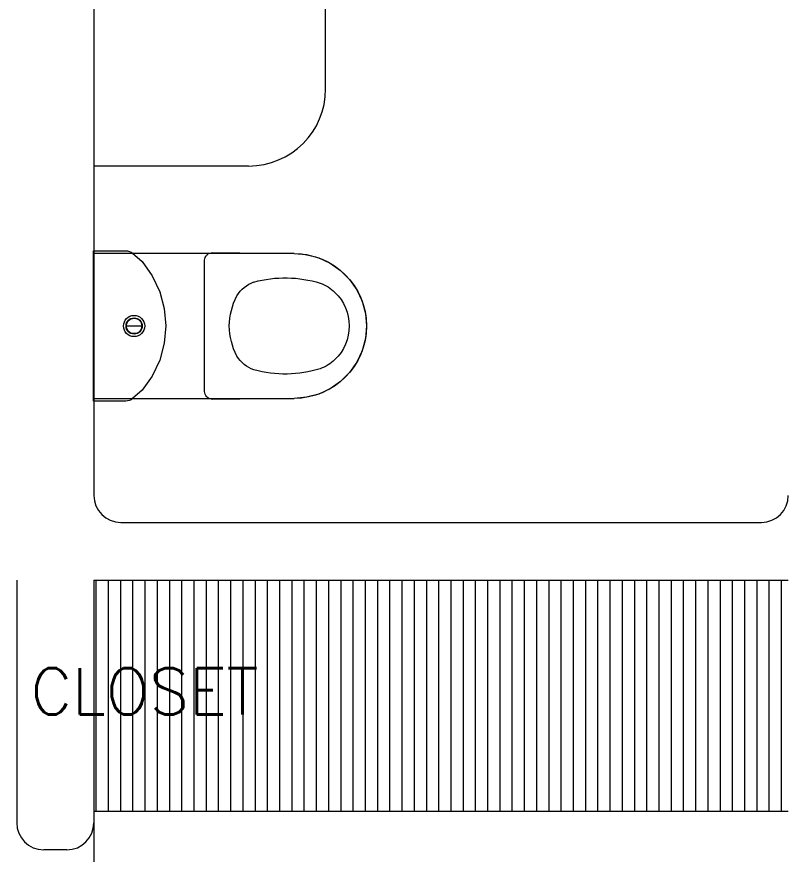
# Model space of a CAD drawing. Header units: metres. Extents: x -25 to 234, y -25 to 53.
# Drawn here: x 100.081 to 102.083, y 43.759 to 45.933 of the extents above; entities that cross this region are included whole.
import ezdxf

# ---------------------------------------------------------------- set-up
doc = ezdxf.new("R2010")
doc.units = ezdxf.units.M
doc.header["$LTSCALE"] = 0.1
doc.header["$MEASUREMENT"] = 0
for name, color, linetype, lineweight in [('A-WALL', 7, 'Continuous', 5), ('baños', 251, 'Continuous', 0), ('closets', 253, 'Continuous', 0), ('piso', 253, 'Continuous', 0)]:
    doc.layers.add(name, color=color, linetype=linetype, lineweight=lineweight)
doc.layers.add('TEXTOS', color=4, linetype='Continuous')
doc.styles.get("Standard").update_dxf_attribs({"font": 'arial.ttf'})

# ---------------------------------------------------------------- blocks, each defined once
blk = doc.blocks.new('Caroma_ToiletSuites')
at = {"layer": 'baños'}
for p, q in [((-64.3, 696.7), (-94, 682.8)), ((-32.6, 705.1), (-64.3, 696.7)), ((0, 708), (-32.6, 705.1)), ((32.6, 705.1), (0, 708)), ((64.3, 696.7), (32.6, 705.1)), ((94, 682.8), (64.3, 696.7)), ((-94, 682.8), (-120.8, 664)), ((120.8, 664), (94, 682.8)), ((-120.8, 664), (-144, 640.8)), ((144, 640.8), (120.8, 664)), ((-144, 640.8), (-162.8, 614)), ((162.8, 614), (144, 640.8)), ((-162.8, 614), (-176.7, 584.3)), ((176.7, 584.3), (162.8, 614)), ((-176.7, 584.3), (-185.1, 552.6)), ((185.1, 552.6), (176.7, 584.3)), ((-185.1, 552.6), (-188, 520)), ((188, 520), (185.1, 552.6)), ((-188, 520), (-190.5, 308)), ((-188, 0), (-188, 520)), ((188, 520), (188, 0)), ((190.5, 308), (188, 520)), ((-190.5, 308), (-190.2, 304.5)), ((-190.2, 304.5), (-189.3, 301.2)), ((189.3, 301.2), (190.2, 304.5)), ((190.2, 304.5), (190.5, 308)), ((-189.3, 301.2), (-187.8, 298)), ((-187.8, 298), (-185.8, 295.1)), ((-185.8, 295.1), (-183.4, 292.7)), ((-183.4, 292.7), (-180.5, 290.7)), ((-180.5, 290.7), (-177.3, 289.2)), ((-177.3, 289.2), (-174, 288.3)), ((-174, 288.3), (-170.5, 288)), ((-170.5, 288), (170.5, 288)), ((170.5, 288), (174, 288.3)), ((174, 288.3), (177.3, 289.2)), ((177.3, 289.2), (180.5, 290.7)), ((180.5, 290.7), (183.4, 292.7)), ((183.4, 292.7), (185.8, 295.1)), ((185.8, 295.1), (187.8, 298)), ((187.8, 298), (189.3, 301.2)), ((-45.1, 183.1), (-88.9, 171.3)), ((0, 187), (-45.1, 183.1)), ((45.1, 183.1), (0, 187)), ((88.9, 171.3), (45.1, 183.1)), ((-88.9, 171.3), (-130, 152.2)), ((130, 152.2), (88.9, 171.3)), ((-130, 152.2), (-167.1, 126.2)), ((167.1, 126.2), (130, 152.2)), ((-167.1, 126.2), (-188.7, 100.9)), ((0, 85), (0, 125)), ((188.7, 100.9), (167.1, 126.2)), ((-194.6, 88.2), (-195, 83.5)), ((-193.4, 92.7), (-194.6, 88.2)), ((-191.4, 97), (-193.4, 92.7)), ((-188.7, 100.9), (-191.4, 97)), ((191.4, 97), (188.7, 100.9)), ((193.4, 92.7), (191.4, 97)), ((194.6, 88.2), (193.4, 92.7)), ((195, 83.5), (194.6, 88.2)), ((-195, 83.5), (-195, 0)), ((195, 0), (195, 83.5)), ((-195, 0), (195, 0)), ((188, 0), (-188, 0))]:
    blk.add_line(p, q, dxfattribs=at)
for centre, radius, start, end in [((0, 520), 188, 0, 180), ((-2.7, 547.4), 115.2, 88.6565, 137.0404), ((2.7, 547.4), 115.2, 42.9609, 91.3415), ((-18.8, 556.1), 97.6, 134.3372, 160.9897), ((18.8, 556.1), 97.6, 19.01, 45.6643), ((183, 496.7), 307.9, 162.7713, 195.2143), ((-183, 496.7), 307.9, 344.7852, 17.2286), ((-36.1, 442.4), 82.4, 198.763, 239.3582), ((36.1, 442.4), 82.4, 300.6412, 341.2351), ((2.9, 529.9), 177.9, 242.916, 269.0659), ((-2.9, 529.9), 177.9, 270.9339, 297.0836), ((0, 105), 27.5, 0, 180), ((0, 105), 21, 0, 180), ((0, 105), 20, 0, 180), ((0, 105), 27.5, 180, 0), ((0, 105), 21, 180, 0), ((0, 105), 20, 180, 0)]:
    blk.add_arc(centre, radius, start, end, dxfattribs=at)
blk = doc.blocks.new('PL MUEBLES 1N NASAS 09')
at = {"layer": 'closets', "transparency": 33554687}
h = blk.add_hatch(dxfattribs=at)
h.set_pattern_fill('LINE', color=4, scale=0.01, angle=90)
h.set_pattern_definition([(90, (250.242386, 143.847172), (-0.03175, 2e-18), [])])
h.paths.add_polyline_path([(55.336, 48.9618), (55.336, 48.3731)], flags=16)
h.paths.add_polyline_path([(56.3826, 48.9731), (56.3826, 48.3731), (54.5806, 48.3731), (54.5806, 48.9731)])
at = {"layer": 'A-WALL', "color": 4}
for p, q in [((54.5811, 52.6781), (54.5811, 49.1931)), ((54.6511, 49.1231), (56.3131, 49.1231)), ((54.3811, 48.9731), (54.3811, 48.3431)), ((54.5811, 48.9731), (56.3831, 48.9731)), ((54.5811, 48.9731), (54.5811, 48.3431)), ((54.5111, 48.2731), (54.4511, 48.2731))]:
    blk.add_line(p, q, dxfattribs=at)
for centre, start, end in [((54.6511, 49.1931), 180, 270), ((56.3131, 49.1931), 270, 360), ((54.4511, 48.3431), 180, 270), ((54.5111, 48.3431), 270, 0)]:
    blk.add_arc(centre, 0.07, start, end, dxfattribs=at)
at = {"layer": 'baños', "color": 4}
for p, q in [((55.1826, 50.2481), (55.1826, 51.4481)), ((54.9826, 50.0481), (54.5826, 50.0481))]:
    blk.add_line(p, q, dxfattribs=at)
blk.add_arc((54.9826, 50.2481), 0.2, 270, 0, dxfattribs=at)
at = {"layer": 'closets', "color": 4, "transparency": 33554687}
blk.add_line((54.5806, 48.3731), (56.3826, 48.3731), dxfattribs=at)
at = {"layer": 'piso', "color": 4}
blk.add_line((54.5811, 48.3431), (54.5811, 47.2531), dxfattribs=at)
at = {"layer": 'baños', "color": 4, "xscale": -0.000999999934791, "yscale": 0.000999999934791, "rotation": 270}
blk.add_blockref('Caroma_ToiletSuites', (54.5806, 49.6329), dxfattribs=at)
at = {"layer": 'TEXTOS', "color": 4, "insert": (55.008, 48.6246), "char_height": 0.15, "width": 3.404877, "attachment_point": 9}
blk.add_mtext('{\\Fromans|c0;\\H0.8x;CLOSET\\H1.25x; }', dxfattribs=at)

msp = doc.modelspace()

# ---------------------------------------------------------------- block references
msp.add_blockref('PL MUEBLES 1N NASAS 09', (45.6997, -4.5024))

doc.saveas('drawing.dxf')
